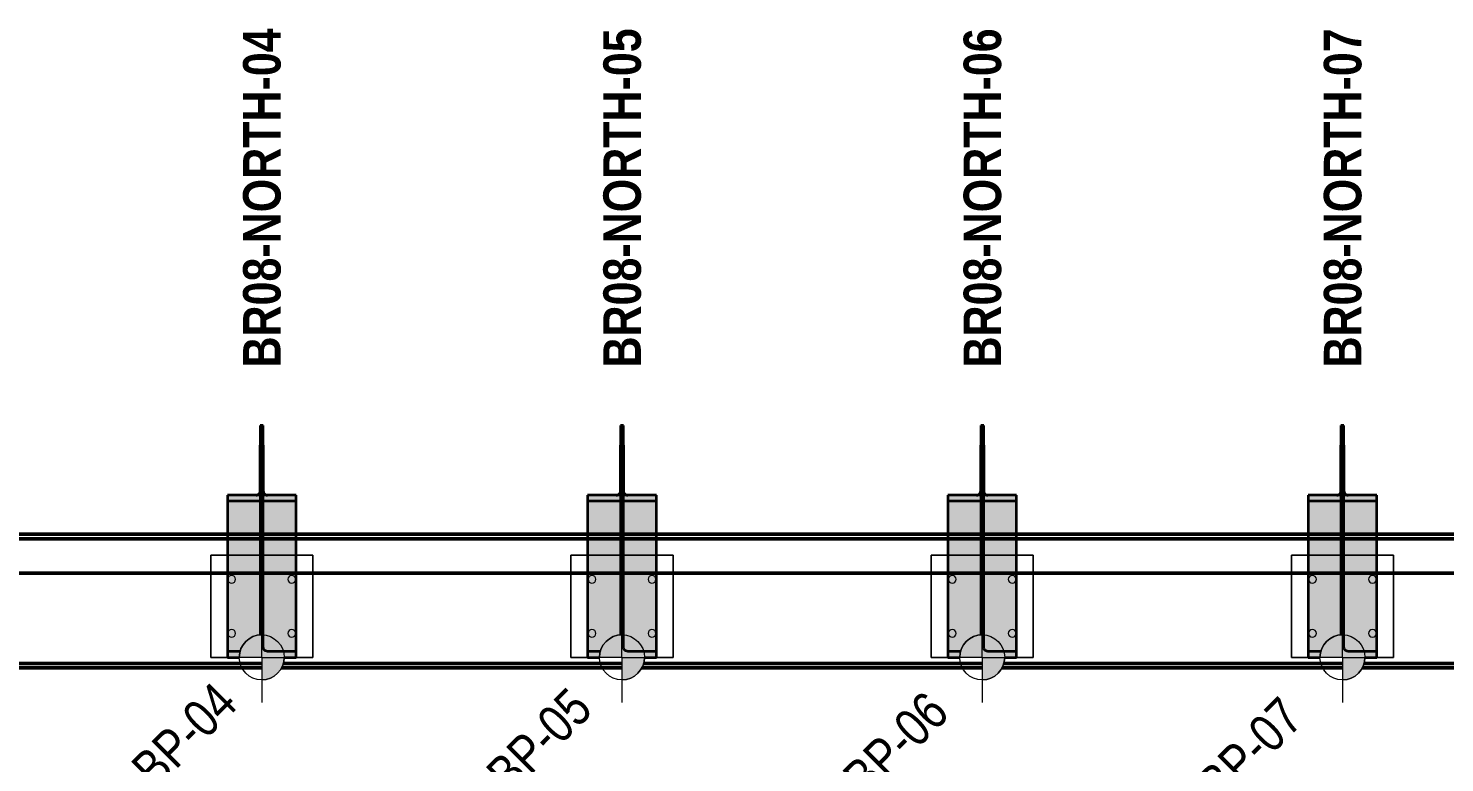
# Model space of a CAD drawing. Header units: metres. Extents: x 4 to 45, y -1 to 1222.
# Drawn here: x 12.319 to 17.037, y 1211.758 to 1214.203 of the extents above; entities that cross this region are included whole.
import ezdxf

# ---------------------------------------------------------------- set-up
doc = ezdxf.new("R2010")
doc.units = ezdxf.units.M
for name, color, linetype, lineweight in [('A-ANNO-NOTE', 7, 'Continuous', 9), ('A-GENM', 7, 'Continuous', 35), ('A-GENM-IDEN', 7, 'Continuous', 18), ('A-WALL', 7, 'Continuous', 50), ('S-FNDN-IDEN', 7, 'Continuous', 18), ('S-FSTN', 7, 'Continuous', 18)]:
    doc.layers.add(name, color=color, linetype=linetype, lineweight=lineweight)
doc.styles.add('Arial Narrow_4', font='ARIALN.TTF', dxfattribs={"height": 0.125})
doc.styles.add('Arial Narrow_B_1', font='ARIALNB.TTF', dxfattribs={"height": 0.125})

# ---------------------------------------------------------------- blocks, each defined once
blk = doc.blocks.new('North_Wall - North_Wall-6845343-DRG-2873221 - NORTHERN SCREEN POST - PLAN')
at = {"layer": 'A-WALL'}
for p, q in [((200.8685, 1234.7241), (233.8422, 1237.6089)), ((233.8422, 1237.6088), (200.8685, 1234.724)), ((233.846, 1237.5942), (200.8698, 1234.7091)), ((233.8757, 1237.4813), (200.8798, 1234.5945)), ((233.8757, 1237.4812), (200.8798, 1234.5945)), ((207.1986, 1234.8462), (208.3219, 1234.9445)), ((208.3232, 1234.9295), (207.1939, 1234.8307)), ((208.3232, 1234.9296), (207.194, 1234.8308)), ((207.1279, 1234.825), (205.9986, 1234.7262)), ((207.1279, 1234.8249), (205.9986, 1234.7261)), ((206.0032, 1234.7417), (207.1266, 1234.8399)), ((205.9325, 1234.7204), (204.8032, 1234.6216)), ((205.9325, 1234.7204), (204.8032, 1234.6216)), ((204.8078, 1234.6371), (205.9312, 1234.7354)), ((204.7371, 1234.6158), (203.6078, 1234.517)), ((204.7371, 1234.6158), (203.6078, 1234.517)), ((203.6125, 1234.5325), (204.7358, 1234.6308)), ((202.4171, 1234.4279), (203.5404, 1234.5262)), ((203.5417, 1234.5112), (202.4124, 1234.4124)), ((203.5417, 1234.5113), (202.4125, 1234.4125))]:
    blk.add_line(p, q, dxfattribs=at)
blk = doc.blocks.new('BR08_GEN_POST_0 - 610UB_BASE-V1-DRG-2873221 - NORTHERN SCREEN POST - PLAN')
at = {"layer": 'A-GENM', "true_color": 0xc0c0c0}
for points in [[(0.005, 0.7066), (0.005, 0.7721), (-0.005, 0.7721), (-0.005, 0.7066)], [(0.019, 0.5402), (0.0159, 0.5406), (0.0129, 0.5416), (0.0103, 0.5432), (0.0081, 0.5453), (0.0064, 0.5478), (0.0054, 0.5506), (0.005, 0.5536), (0.005, 0.7066), (-0.005, 0.7066), (-0.0054, 0.5506), (-0.0064, 0.5478), (-0.0081, 0.5453), (-0.0103, 0.5432), (-0.0129, 0.5416), (-0.0159, 0.5406), (-0.019, 0.5402)], [(0.1145, 0.5209), (0.1145, 0.5402), (-0.1145, 0.5402), (-0.1145, 0.5209)], [(0.1145, 0), (0.1145, 0.5209), (-0.1145, 0.5209), (-0.1145, 0), (-0.075, 0), (-0.0746, 0.0082), (-0.0732, 0.0163), (-0.071, 0.0242), (-0.0679, 0.0318), (-0.064, 0.0391), (-0.0594, 0.0458), (-0.054, 0.0521), (-0.048, 0.0576), (-0.0414, 0.0625), (-0.0343, 0.0667), (-0.0268, 0.0701), (-0.019, 0.0726), (-0.0109, 0.0742), (-0.001, 0.075), (0, 0.0746), (0, 0), (0.075, 0)]]:
    blk.add_hatch(color=9, dxfattribs=at).paths.add_polyline_path(points)
at = {"layer": 'A-GENM'}
for p, q in [((0.005, 0.7724), (-0.005, 0.7724)), ((-0.005, 0.7724), (-0.005, 0.7066)), ((-0.005, 0.771), (-0.005, 0.3148)), ((0.005, 0.7066), (0.005, 0.7724)), ((0.005, 0.3148), (0.005, 0.771)), ((-0.005, 0.5536), (-0.005, 0.7066)), ((0.005, 0.7066), (0.005, 0.5536)), ((-0.019, 0.5402), (-0.1145, 0.5402)), ((-0.1145, 0.5402), (-0.1145, 0.5209)), ((-0.1145, 0.5402), (-0.1145, 0.0199)), ((-0.1145, 0.5209), (0.1145, 0.5209)), ((-0.1145, 0.5209), (-0.1145, 0)), ((0.019, 0.5402), (-0.019, 0.5402)), ((0.1145, 0.5402), (0.019, 0.5402)), ((0.1145, 0.5209), (0.1145, 0.5402)), ((0.1145, 0.0199), (0.1145, 0.5402)), ((0.1145, 0), (0.1145, 0.5209)), ((-0.005, 0.3148), (-0.005, 0.0748)), ((0.005, 0.3148), (-0.005, 0.3148)), ((0.005, 0.0341), (0.005, 0.3148)), ((-0.1145, 0.0199), (-0.1145, 0)), ((-0.0723, 0.0199), (-0.1145, 0.0199)), ((-0.1145, 0), (-0.075, 0)), ((0.1145, 0.0199), (0.019, 0.0199)), ((0.075, 0), (0.1145, 0)), ((0.1145, 0), (0.1145, 0.0199))]:
    blk.add_line(p, q, dxfattribs=at)
at = {"layer": 'A-GENM', "flags": 128}
for points in [[(-0.019, 0.5402), (-0.0159, 0.5406), (-0.0129, 0.5416), (-0.0103, 0.5432), (-0.0081, 0.5453), (-0.0064, 0.5478), (-0.0054, 0.5506), (-0.005, 0.5536)], [(0.005, 0.5536), (0.0054, 0.5506), (0.0064, 0.5478), (0.0081, 0.5453), (0.0103, 0.5432), (0.0129, 0.5416), (0.0159, 0.5406), (0.019, 0.5402)], [(0.019, 0.0199), (0.0159, 0.0203), (0.0129, 0.0213), (0.0103, 0.023), (0.0081, 0.0253), (0.0064, 0.028), (0.0054, 0.031), (0.005, 0.0341)]]:
    blk.add_lwpolyline(points, dxfattribs=at)
blk = doc.blocks.new('BR08_GEN_POST_0 - 610UB_BASE-V9-DRG-2873221 - NORTHERN SCREEN POST - PLAN')
at = {"layer": 'A-GENM', "true_color": 0xc0c0c0}
for points in [[(0.005, 0.7066), (0.005, 0.7721), (-0.005, 0.7721), (-0.005, 0.7066)], [(0.019, 0.5402), (0.0159, 0.5406), (0.0129, 0.5416), (0.0103, 0.5432), (0.0081, 0.5453), (0.0064, 0.5478), (0.0054, 0.5506), (0.005, 0.5536), (0.005, 0.7066), (-0.005, 0.7066), (-0.0054, 0.5506), (-0.0064, 0.5478), (-0.0081, 0.5453), (-0.0103, 0.5432), (-0.0129, 0.5416), (-0.0159, 0.5406), (-0.019, 0.5402)], [(0.1145, 0.5209), (0.1145, 0.5402), (-0.1145, 0.5402), (-0.1145, 0.5209)], [(0.1145, 0), (0.1145, 0.5209), (-0.1145, 0.5209), (-0.1145, 0), (-0.075, 0), (-0.0746, 0.0082), (-0.0732, 0.0163), (-0.071, 0.0242), (-0.0679, 0.0318), (-0.064, 0.0391), (-0.0594, 0.0458), (-0.054, 0.0521), (-0.048, 0.0576), (-0.0414, 0.0625), (-0.0343, 0.0667), (-0.0268, 0.0701), (-0.019, 0.0726), (-0.0109, 0.0742), (-0.0027, 0.0749), (0, 0.0746), (0, 0), (0.075, 0)]]:
    blk.add_hatch(color=9, dxfattribs=at).paths.add_polyline_path(points)
at = {"layer": 'A-GENM'}
for p, q in [((0.005, 0.7724), (-0.005, 0.7724)), ((-0.005, 0.7724), (-0.005, 0.7066)), ((-0.005, 0.771), (-0.005, 0.3148)), ((0.005, 0.7066), (0.005, 0.7724)), ((0.005, 0.3148), (0.005, 0.771)), ((-0.005, 0.5536), (-0.005, 0.7066)), ((0.005, 0.7066), (0.005, 0.5536)), ((-0.019, 0.5402), (-0.1145, 0.5402)), ((-0.1145, 0.5402), (-0.1145, 0.5209)), ((-0.1145, 0.5402), (-0.1145, 0.0199)), ((-0.1145, 0.5209), (0.1145, 0.5209)), ((-0.1145, 0.5209), (-0.1145, 0)), ((0.019, 0.5402), (-0.019, 0.5402)), ((0.1145, 0.5402), (0.019, 0.5402)), ((0.1145, 0.5209), (0.1145, 0.5402)), ((0.1145, 0.0199), (0.1145, 0.5402)), ((0.1145, 0), (0.1145, 0.5209)), ((-0.005, 0.3148), (-0.005, 0.0748)), ((0.005, 0.3148), (-0.005, 0.3148)), ((0.005, 0.0341), (0.005, 0.3148)), ((-0.1145, 0.0199), (-0.1145, 0)), ((-0.0723, 0.0199), (-0.1145, 0.0199)), ((-0.1145, 0), (-0.075, 0)), ((0.1145, 0.0199), (0.019, 0.0199)), ((0.075, 0), (0.1145, 0)), ((0.1145, 0), (0.1145, 0.0199))]:
    blk.add_line(p, q, dxfattribs=at)
at = {"layer": 'A-GENM', "flags": 128}
for points in [[(-0.019, 0.5402), (-0.0159, 0.5406), (-0.0129, 0.5416), (-0.0103, 0.5432), (-0.0081, 0.5453), (-0.0064, 0.5478), (-0.0054, 0.5506), (-0.005, 0.5536)], [(0.005, 0.5536), (0.0054, 0.5506), (0.0064, 0.5478), (0.0081, 0.5453), (0.0103, 0.5432), (0.0129, 0.5416), (0.0159, 0.5406), (0.019, 0.5402)], [(0.019, 0.0199), (0.0159, 0.0203), (0.0129, 0.0213), (0.0103, 0.023), (0.0081, 0.0253), (0.0064, 0.028), (0.0054, 0.031), (0.005, 0.0341)]]:
    blk.add_lwpolyline(points, dxfattribs=at)
blk = doc.blocks.new('BR08_GEN_POST_0 - 610UB_BASE-V10-DRG-2873221 - NORTHERN SCREEN POST - PLAN')
at = {"layer": 'A-GENM', "true_color": 0xc0c0c0}
for points in [[(0.005, 0.7066), (0.005, 0.7721), (-0.005, 0.7721), (-0.005, 0.7066)], [(0.019, 0.5402), (0.0159, 0.5406), (0.0129, 0.5416), (0.0103, 0.5432), (0.0081, 0.5453), (0.0064, 0.5478), (0.0054, 0.5506), (0.005, 0.5536), (0.005, 0.7066), (-0.005, 0.7066), (-0.0054, 0.5506), (-0.0064, 0.5478), (-0.0081, 0.5453), (-0.0103, 0.5432), (-0.0129, 0.5416), (-0.0159, 0.5406), (-0.019, 0.5402)], [(0.1145, 0.5209), (0.1145, 0.5402), (-0.1145, 0.5402), (-0.1145, 0.5209)], [(0.1145, 0), (0.1145, 0.5209), (-0.1145, 0.5209), (-0.1145, 0), (-0.075, 0), (-0.0746, 0.0082), (-0.0732, 0.0163), (-0.071, 0.0242), (-0.0679, 0.0318), (-0.064, 0.0391), (-0.0594, 0.0458), (-0.054, 0.0521), (-0.048, 0.0576), (-0.0414, 0.0625), (-0.0343, 0.0667), (-0.0268, 0.0701), (-0.019, 0.0726), (-0.0109, 0.0742), (-0.0027, 0.0749), (0, 0.0746), (0, 0), (0.075, 0)]]:
    blk.add_hatch(color=9, dxfattribs=at).paths.add_polyline_path(points)
at = {"layer": 'A-GENM'}
for p, q in [((0.005, 0.7724), (-0.005, 0.7724)), ((-0.005, 0.7724), (-0.005, 0.7066)), ((-0.005, 0.771), (-0.005, 0.3148)), ((0.005, 0.7066), (0.005, 0.7724)), ((0.005, 0.3148), (0.005, 0.771)), ((-0.005, 0.5536), (-0.005, 0.7066)), ((0.005, 0.7066), (0.005, 0.5536)), ((-0.019, 0.5402), (-0.1145, 0.5402)), ((-0.1145, 0.5402), (-0.1145, 0.5209)), ((-0.1145, 0.5402), (-0.1145, 0.0199)), ((-0.1145, 0.5209), (0.1145, 0.5209)), ((-0.1145, 0.5209), (-0.1145, 0)), ((0.019, 0.5402), (-0.019, 0.5402)), ((0.1145, 0.5402), (0.019, 0.5402)), ((0.1145, 0.5209), (0.1145, 0.5402)), ((0.1145, 0.0199), (0.1145, 0.5402)), ((0.1145, 0), (0.1145, 0.5209)), ((-0.005, 0.3148), (-0.005, 0.0748)), ((0.005, 0.3148), (-0.005, 0.3148)), ((0.005, 0.0341), (0.005, 0.3148)), ((-0.1145, 0.0199), (-0.1145, 0)), ((-0.0723, 0.0199), (-0.1145, 0.0199)), ((-0.1145, 0), (-0.075, 0)), ((0.1145, 0.0199), (0.019, 0.0199)), ((0.075, 0), (0.1145, 0)), ((0.1145, 0), (0.1145, 0.0199))]:
    blk.add_line(p, q, dxfattribs=at)
at = {"layer": 'A-GENM', "flags": 128}
for points in [[(-0.019, 0.5402), (-0.0159, 0.5406), (-0.0129, 0.5416), (-0.0103, 0.5432), (-0.0081, 0.5453), (-0.0064, 0.5478), (-0.0054, 0.5506), (-0.005, 0.5536)], [(0.005, 0.5536), (0.0054, 0.5506), (0.0064, 0.5478), (0.0081, 0.5453), (0.0103, 0.5432), (0.0129, 0.5416), (0.0159, 0.5406), (0.019, 0.5402)], [(0.019, 0.0199), (0.0159, 0.0203), (0.0129, 0.0213), (0.0103, 0.023), (0.0081, 0.0253), (0.0064, 0.028), (0.0054, 0.031), (0.005, 0.0341)]]:
    blk.add_lwpolyline(points, dxfattribs=at)
blk = doc.blocks.new('BR08_GEN_POST_0 - 610UB_BASE-V11-DRG-2873221 - NORTHERN SCREEN POST - PLAN')
at = {"layer": 'A-GENM', "true_color": 0xc0c0c0}
for points in [[(0.005, 0.7066), (0.005, 0.7721), (-0.005, 0.7721), (-0.005, 0.7066)], [(0.019, 0.5402), (0.0159, 0.5406), (0.0129, 0.5416), (0.0103, 0.5432), (0.0081, 0.5453), (0.0064, 0.5478), (0.0054, 0.5506), (0.005, 0.5536), (0.005, 0.7066), (-0.005, 0.7066), (-0.0054, 0.5506), (-0.0064, 0.5478), (-0.0081, 0.5453), (-0.0103, 0.5432), (-0.0129, 0.5416), (-0.0159, 0.5406), (-0.019, 0.5402)], [(0.1145, 0.5209), (0.1145, 0.5402), (-0.1145, 0.5402), (-0.1145, 0.5209)], [(0.1145, 0), (0.1145, 0.5209), (-0.1145, 0.5209), (-0.1145, 0), (-0.075, 0), (-0.0746, 0.0082), (-0.0732, 0.0163), (-0.071, 0.0242), (-0.0679, 0.0318), (-0.064, 0.0391), (-0.0594, 0.0458), (-0.054, 0.0521), (-0.048, 0.0576), (-0.0414, 0.0625), (-0.0343, 0.0667), (-0.0268, 0.0701), (-0.019, 0.0726), (-0.0109, 0.0742), (-0.0027, 0.075), (0, 0.0746), (0, 0), (0.1077, 0)]]:
    blk.add_hatch(color=9, dxfattribs=at).paths.add_polyline_path(points)
at = {"layer": 'A-GENM'}
for p, q in [((0.005, 0.7724), (-0.005, 0.7724)), ((-0.005, 0.7724), (-0.005, 0.7066)), ((-0.005, 0.771), (-0.005, 0.3148)), ((0.005, 0.7066), (0.005, 0.7724)), ((0.005, 0.3148), (0.005, 0.771)), ((-0.005, 0.5536), (-0.005, 0.7066)), ((0.005, 0.7066), (0.005, 0.5536)), ((-0.019, 0.5402), (-0.1145, 0.5402)), ((-0.1145, 0.5402), (-0.1145, 0.5209)), ((-0.1145, 0.5402), (-0.1145, 0.0199)), ((-0.1145, 0.5209), (0.1145, 0.5209)), ((-0.1145, 0.5209), (-0.1145, 0)), ((0.019, 0.5402), (-0.019, 0.5402)), ((0.1145, 0.5402), (0.019, 0.5402)), ((0.1145, 0.5209), (0.1145, 0.5402)), ((0.1145, 0.0199), (0.1145, 0.5402)), ((0.1145, 0), (0.1145, 0.5209)), ((-0.005, 0.3148), (-0.005, 0.0748)), ((0.005, 0.3148), (-0.005, 0.3148)), ((0.005, 0.0341), (0.005, 0.3148)), ((-0.1145, 0.0199), (-0.1145, 0)), ((-0.0723, 0.0199), (-0.1145, 0.0199)), ((-0.1145, 0), (-0.075, 0)), ((0.1145, 0.0199), (0.019, 0.0199)), ((0.075, 0), (0.1145, 0)), ((0.1145, 0), (0.1145, 0.0199))]:
    blk.add_line(p, q, dxfattribs=at)
at = {"layer": 'A-GENM', "flags": 128}
for points in [[(-0.019, 0.5402), (-0.0159, 0.5406), (-0.0129, 0.5416), (-0.0103, 0.5432), (-0.0081, 0.5453), (-0.0064, 0.5478), (-0.0054, 0.5506), (-0.005, 0.5536)], [(0.005, 0.5536), (0.0054, 0.5506), (0.0064, 0.5478), (0.0081, 0.5453), (0.0103, 0.5432), (0.0129, 0.5416), (0.0159, 0.5406), (0.019, 0.5402)], [(0.019, 0.0199), (0.0159, 0.0203), (0.0129, 0.0213), (0.0103, 0.023), (0.0081, 0.0253), (0.0064, 0.028), (0.0054, 0.031), (0.005, 0.0341)]]:
    blk.add_lwpolyline(points, dxfattribs=at)
blk = doc.blocks.new('Canopy Post Column Base Plate-4 Hole - 25mm-V18-DRG-2873221 - NORTHERN SCREEN POST - PLAN')
at = {"layer": 'S-FSTN'}
for p, q in [((0.17, 0.17), (-0.17, 0.17)), ((-0.17, 0.17), (-0.17, 0.075)), ((-0.17, 0.075), (-0.17, 0.17)), ((-0.17, 0.17), (0.17, 0.17)), ((0.17, -0.17), (0.17, 0.17)), ((0.17, 0.17), (0.17, -0.17)), ((-0.17, -0.075), (-0.17, -0.17)), ((-0.17, -0.17), (-0.17, -0.075)), ((-0.17, -0.17), (0.17, -0.17)), ((0.17, -0.17), (-0.17, -0.17))]:
    blk.add_line(p, q, dxfattribs=at)
for centre, start, end in [((-0.09, 0.1), 0, 180), ((-0.09, 0.1), 0, 180), ((-0.09, 0.1), 180, 360), ((-0.09, 0.1), 180, 360), ((0.09, 0.1), 0, 180), ((0.09, 0.1), 0, 180), ((0.09, 0.1), 180, 360), ((0.09, 0.1), 180, 360), ((-0.09, -0.1), 0, 180), ((-0.09, -0.1), 360, 180), ((0.09, -0.1), 0, 180), ((0.09, -0.1), 360, 180), ((-0.09, -0.1), 180, 360), ((-0.09, -0.1), 180, 360), ((0.09, -0.1), 180, 360), ((0.09, -0.1), 180, 360)]:
    blk.add_arc(centre, 0.013, start, end, dxfattribs=at)

msp = doc.modelspace()

# ---------------------------------------------------------------- hatches: boundary and pattern name
at = {"layer": 'A-ANNO-NOTE', "lineweight": 5, "true_color": 0x808080}
for points in [[(13.0967, 1212.1087), (13.0967, 1212.1837), (13.0885, 1212.1832), (13.0804, 1212.1819), (13.0724, 1212.1796), (13.0648, 1212.1766), (13.0576, 1212.1727), (13.0508, 1212.168), (13.0446, 1212.1627), (13.039, 1212.1566), (13.0341, 1212.15), (13.03, 1212.143), (13.0266, 1212.1355), (13.0241, 1212.1276), (13.0225, 1212.1196), (13.0217, 1212.1114), (13.0217, 1212.1087), (13.0604, 1212.1087)], [(14.2966, 1212.1087), (14.2966, 1212.1837), (14.2884, 1212.1832), (14.2803, 1212.1819), (14.2724, 1212.1796), (14.2648, 1212.1766), (14.2575, 1212.1727), (14.2508, 1212.168), (14.2445, 1212.1627), (14.239, 1212.1566), (14.2341, 1212.15), (14.2299, 1212.143), (14.2265, 1212.1355), (14.224, 1212.1276), (14.2224, 1212.1196), (14.2217, 1212.1114), (14.2216, 1212.1087), (14.2836, 1212.1087)], [(15.4965, 1212.1087), (15.4965, 1212.1837), (15.4883, 1212.1832), (15.4802, 1212.1819), (15.4723, 1212.1796), (15.4647, 1212.1766), (15.4575, 1212.1727), (15.4507, 1212.168), (15.4445, 1212.1627), (15.4389, 1212.1566), (15.434, 1212.15), (15.4298, 1212.143), (15.4265, 1212.1355), (15.424, 1212.1276), (15.4223, 1212.1196), (15.4216, 1212.1114), (15.4215, 1212.1087), (15.4348, 1212.1087)], [(16.6965, 1212.1087), (16.6965, 1212.1837), (16.6883, 1212.1832), (16.6802, 1212.1819), (16.6723, 1212.1796), (16.6646, 1212.1766), (16.6574, 1212.1727), (16.6506, 1212.168), (16.6444, 1212.1627), (16.6388, 1212.1566), (16.6339, 1212.15), (16.6298, 1212.143), (16.6264, 1212.1355), (16.6239, 1212.1276), (16.6223, 1212.1196), (16.6215, 1212.1114), (16.6215, 1212.1087), (16.658, 1212.1087)], [(13.0967, 1212.0337), (13.1049, 1212.0341), (13.113, 1212.0355), (13.1209, 1212.0377), (13.1285, 1212.0408), (13.1357, 1212.0446), (13.1425, 1212.0493), (13.1487, 1212.0547), (13.1543, 1212.0607), (13.1592, 1212.0673), (13.1634, 1212.0744), (13.1667, 1212.0819), (13.1692, 1212.0897), (13.1709, 1212.0977), (13.1716, 1212.1059), (13.1717, 1212.1087), (13.0967, 1212.1087), (13.0967, 1212.0876)], [(14.2966, 1212.0337), (14.3048, 1212.0341), (14.3129, 1212.0355), (14.3208, 1212.0377), (14.3284, 1212.0408), (14.3357, 1212.0446), (14.3424, 1212.0493), (14.3487, 1212.0547), (14.3556, 1212.0623), (14.3591, 1212.0673), (14.3633, 1212.0744), (14.3667, 1212.0819), (14.3692, 1212.0897), (14.3708, 1212.0977), (14.3716, 1212.1059), (14.3716, 1212.1087), (14.2966, 1212.1087), (14.2966, 1212.0876)], [(15.4965, 1212.0337), (15.5068, 1212.0344), (15.5128, 1212.0355), (15.5208, 1212.0377), (15.5284, 1212.0408), (15.5356, 1212.0446), (15.5424, 1212.0493), (15.5486, 1212.0547), (15.5542, 1212.0607), (15.5591, 1212.0673), (15.5632, 1212.0744), (15.5666, 1212.0819), (15.5691, 1212.0897), (15.5707, 1212.0977), (15.5715, 1212.1059), (15.5715, 1212.1087), (15.4965, 1212.1087), (15.4965, 1212.0876)], [(16.6965, 1212.0337), (16.7047, 1212.0341), (16.7128, 1212.0355), (16.7207, 1212.0377), (16.7283, 1212.0408), (16.7356, 1212.0446), (16.7423, 1212.0493), (16.7485, 1212.0547), (16.7541, 1212.0607), (16.759, 1212.0673), (16.7632, 1212.0744), (16.7665, 1212.0819), (16.769, 1212.0897), (16.7707, 1212.0977), (16.7714, 1212.1059), (16.7715, 1212.1087), (16.6965, 1212.1087), (16.6965, 1212.0876)]]:
    msp.add_hatch(color=8, dxfattribs=at).paths.add_polyline_path(points)

# ---------------------------------------------------------------- linework, layer by layer
at = {"layer": 'A-ANNO-NOTE', "color": 8, "lineweight": 18, "true_color": 0x808080}
for p, q in [((13.0967, 1212.1087), (13.0967, 1212.2587)), ((14.2966, 1212.1087), (14.2966, 1212.2587)), ((15.4965, 1212.1087), (15.4965, 1212.2587)), ((16.6965, 1212.1087), (16.6965, 1212.2587)), ((13.0967, 1212.1087), (12.9467, 1212.1087)), ((13.0967, 1212.1087), (13.0967, 1211.9587)), ((13.0967, 1212.1087), (13.2467, 1212.1087)), ((14.2966, 1212.1087), (14.1466, 1212.1087)), ((14.2966, 1212.1087), (14.2966, 1211.9587)), ((14.2966, 1212.1087), (14.4466, 1212.1087)), ((15.4965, 1212.1087), (15.3465, 1212.1087)), ((15.4965, 1212.1087), (15.4965, 1211.9587)), ((15.4965, 1212.1087), (15.6465, 1212.1087)), ((16.6965, 1212.1087), (16.5465, 1212.1087)), ((16.6965, 1212.1087), (16.6965, 1211.9587)), ((16.6965, 1212.1087), (16.8465, 1212.1087))]:
    msp.add_line(p, q, dxfattribs=at)
for centre in [(13.0967, 1212.1087), (14.2966, 1212.1087), (15.4965, 1212.1087), (16.6965, 1212.1087)]:
    msp.add_circle(centre, 0.075, dxfattribs=at)
for centre, start, end in [((13.0967, 1212.1087), 90, 180), ((14.2966, 1212.1087), 90, 180), ((15.4965, 1212.1087), 90, 180), ((16.6965, 1212.1087), 90, 180), ((13.0967, 1212.1087), 270, 360), ((14.2966, 1212.1087), 270, 360), ((15.4965, 1212.1087), 270, 360), ((16.6965, 1212.1087), 270, 360)]:
    msp.add_arc(centre, 0.075, start, end, dxfattribs=at)

# ---------------------------------------------------------------- block references
at = {"layer": 'A-GENM'}
for name, p in [('BR08_GEN_POST_0 - 610UB_BASE-V11-DRG-2873221 - NORTHERN SCREEN POST - PLAN', (13.0967, 1212.1087)), ('BR08_GEN_POST_0 - 610UB_BASE-V10-DRG-2873221 - NORTHERN SCREEN POST - PLAN', (14.2966, 1212.1087)), ('BR08_GEN_POST_0 - 610UB_BASE-V9-DRG-2873221 - NORTHERN SCREEN POST - PLAN', (15.4965, 1212.1087)), ('BR08_GEN_POST_0 - 610UB_BASE-V1-DRG-2873221 - NORTHERN SCREEN POST - PLAN', (16.6965, 1212.1087))]:
    msp.add_blockref(name, p, dxfattribs=at)
at = {"layer": 'A-WALL', "rotation": 355.0000000000001}
msp.add_blockref('North_Wall - North_Wall-6845343-DRG-2873221 - NORTHERN SCREEN POST - PLAN', (-297.2653, 0), dxfattribs=at)
at = {"layer": 'S-FSTN', "rotation": 89.99999989490513}
for p in [(13.0967, 1212.2787), (14.2966, 1212.2787), (15.4965, 1212.2787), (16.6965, 1212.2787)]:
    msp.add_blockref('Canopy Post Column Base Plate-4 Hole - 25mm-V18-DRG-2873221 - NORTHERN SCREEN POST - PLAN', p, dxfattribs=at)

# ---------------------------------------------------------------- next in the draw order: texts
at = {"layer": 'A-GENM-IDEN', "lineweight": 9, "char_height": 0.125, "attachment_point": 1, "rotation": 90, "style": 'Arial Narrow_B_1', "bg_fill": 3, "box_fill_scale": 1, "bg_fill_color": 256, "bg_fill_true_color": 13158600, "bg_fill_transparency": 0}
for s, insert in [('BR08-NORTH-04', (13.0346, 1213.0738)), ('BR08-NORTH-05', (14.2346, 1213.0738)), ('BR08-NORTH-06', (15.4345, 1213.0738)), ('BR08-NORTH-07', (16.6344, 1213.0738))]:
    msp.add_mtext(s, dxfattribs=dict(at, insert=insert))
at = {"layer": 'S-FNDN-IDEN', "lineweight": 9, "char_height": 0.125, "attachment_point": 1, "rotation": 45, "style": 'Arial Narrow_4', "bg_fill": 3, "box_fill_scale": 1, "bg_fill_color": 256, "bg_fill_true_color": 13158600, "bg_fill_transparency": 0}
for s, insert in [('SOP-BP-04', (12.406, 1211.5057)), ('SOP-BP-05', (13.5876, 1211.4874)), ('SOP-BP-06', (14.7754, 1211.4753)), ('SOP-BP-07', (15.9564, 1211.4563))]:
    msp.add_mtext(s, dxfattribs=dict(at, insert=insert))

doc.saveas('drawing.dxf')
